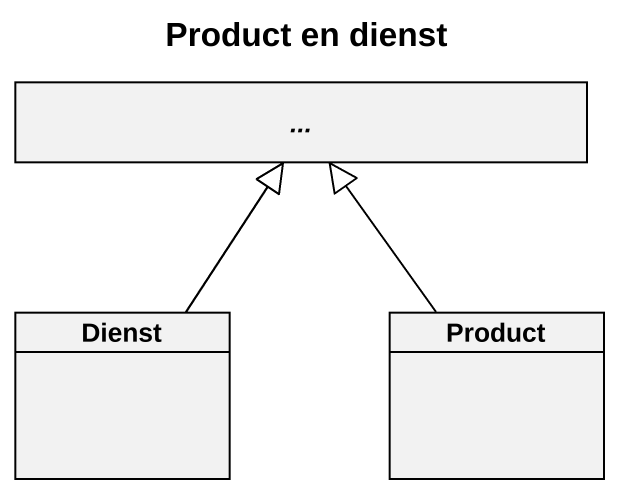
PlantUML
@startuml
title Product en dienst
hide circle
hide empty members
abstract class "..." as class1
class Dienst
class Product
Dienst -up-|> class1
Product -up-|> class1
@enduml
